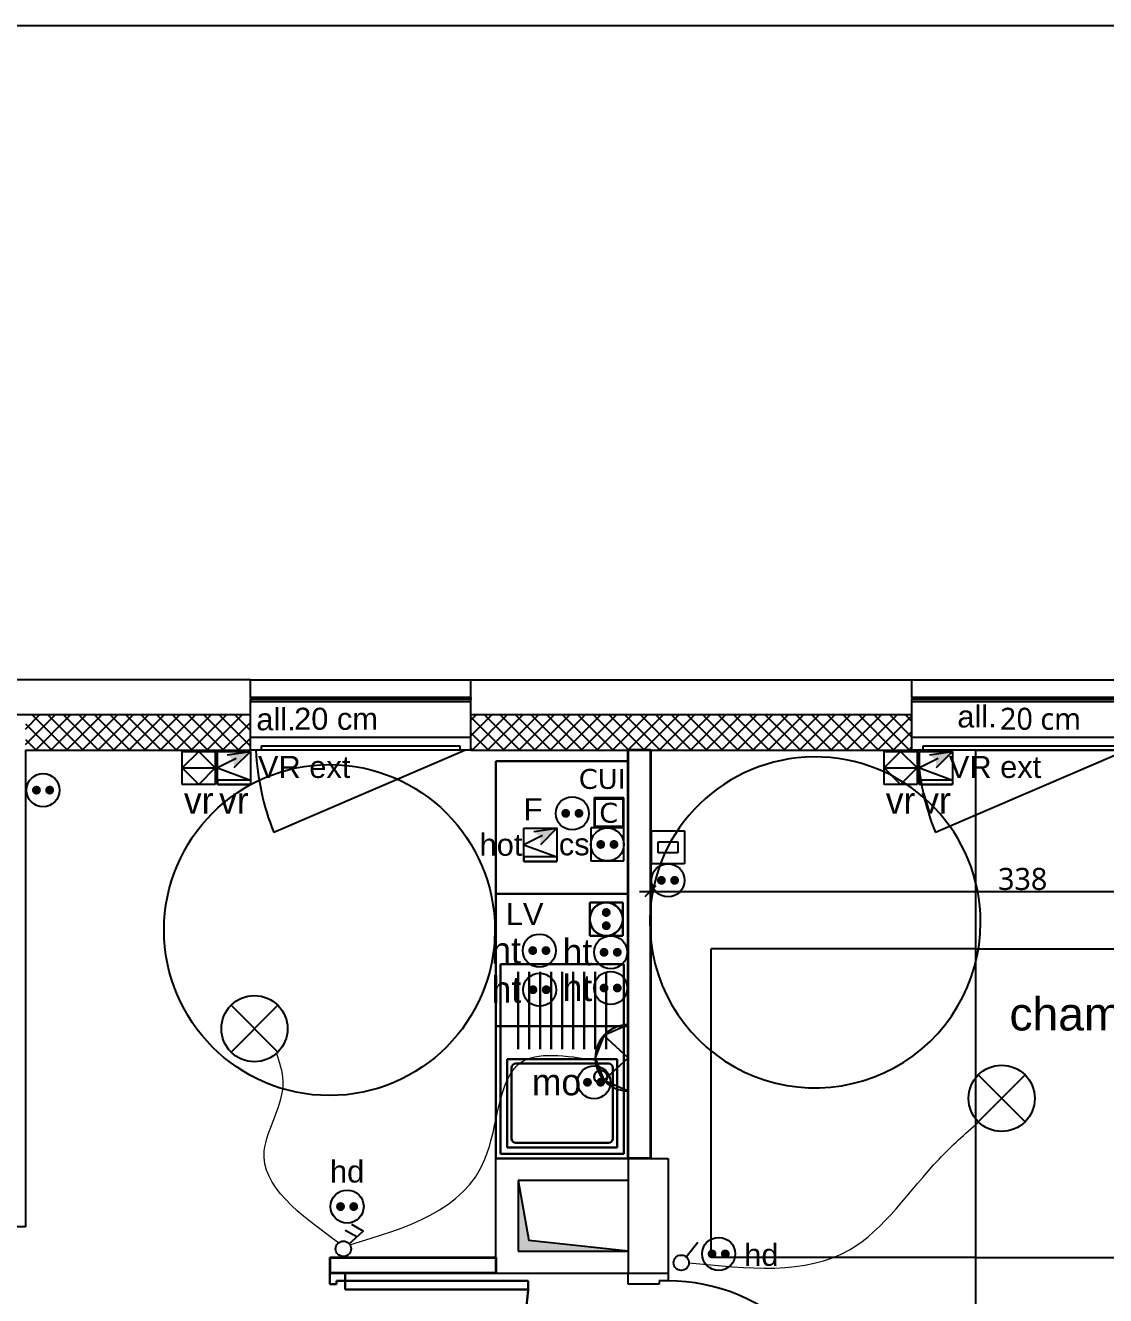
# Model space of a CAD drawing. Header units: centimetres. Extents: x -1838 to 162, y -111 to 1332.
# Drawn here: x -1062 to -573, y 756 to 1332 of the extents above; entities that cross this region are included whole.
import ezdxf

# ---------------------------------------------------------------- set-up
doc = ezdxf.new("R2010")
doc.units = ezdxf.units.CM
for name, color, linetype, lineweight in [('CLOISONS_CLOISONS100_MOD', 114, 'Continuous', 35), ('CLOISONS_CLOISONS70_MOD', 114, 'Continuous', 35), ('COTATIONS_COTATIONS_MOD', 7, 'Continuous', 35), ('ELECTRICITE_APP_MOD', 102, 'Continuous', 25), ('ELECTRICITE_INTERDOUBLE_MOD', 102, 'Continuous', 25), ('ELECTRICITE_INTERSIMPLE_MOD', 102, 'Continuous', 25), ('ELECTRICITE_LIAISONS_MOD', 102, 'Continuous', 25), ('ELECTRICITE_LUM_MOD', 102, 'Continuous', 25), ('ELECTRICITE_PRISECUISSON_MOD', 102, 'Continuous', 25), ('ELECTRICITE_PRISEFOUR_MOD', 102, 'Continuous', 25), ('ELECTRICITE_PRISEFRIGO_MOD', 102, 'Continuous', 25), ('ELECTRICITE_PRISEHOTTE_MOD', 102, 'Continuous', 25), ('ELECTRICITE_PRISEMO_MOD', 102, 'Continuous', 25), ('ELECTRICITE_PRISES16A_MOD', 102, 'Continuous', 25), ('ELECTRICITE_PRISES16AHT_MOD', 102, 'Continuous', 25), ('ELECTRICITE_PRISESTEL_MOD', 102, 'Continuous', 25), ('ELECTRICITE_VOLETROULRADIO_MOD', 102, 'Continuous', 25), ('FDPLAN_FDPLAN_FIX', 8, 'Continuous', 25), ('MENUISERIES_PORTES_MOD', 114, 'Continuous', 30), ('PLOMBERIE_EVIER_MOD', 114, 'Continuous', 30), ('PLOMBERIE_LV_MOD', 114, 'Continuous', 30)]:
    doc.layers.add(name, color=color, linetype=linetype, lineweight=lineweight)
doc.layers.add('ELECTRICITE_PRISE16AHAND_MOD', color=102, linetype='Continuous')
doc.styles.add('Arial', font='arial.ttf', dxfattribs={"height": 10})
doc.styles.add('Arial_1', font='arial.ttf', dxfattribs={"height": 7.5})
doc.styles.add('Arial_2', font='arial.ttf', dxfattribs={"height": 25})
doc.styles.add('Arial_5', font='arial.ttf', dxfattribs={"height": 0.2})
doc.styles.add('MtXpl_Verdana', font='verdana.ttf')
doc.styles.add('prlm-elec-cfo', font='comic.ttf', dxfattribs={"height": 0.12})
doc.styles.add('Trebuchet MS', font='trebuc.ttf', dxfattribs={"height": 10})
doc.dimstyles.new('Cotes_linéaires', dxfattribs={"dimscale": 30.48, "dimtxt": 0.103095, "dimasz": 0.164042, "dimexe": 0.164042, "dimexo": 0.0625, "dimgap": 0.016404, "dimtad": 1, "dimdec": 0, "dimlfac": 100, "dimzin": 0, "dimdsep": 46, "dimtxsty": 'Trebuchet MS', "dimblk1": 'OBLIQUE', "dimblk2": 'OBLIQUE', "dimsah": 1, "dimcen": 0.09, "dimdle": 0.164042, "dimazin": 0, "dimtfac": 1, "dimtdec": 4, "dimtix": 1, "dimtmove": 0, "dimatfit": 3, "dimfxl": 1, "dimtvp": 1, "dimtolj": 1, "dimtzin": 0, "dimarcsym": 0})

# ---------------------------------------------------------------- blocks, each defined once
blk = doc.blocks.new('Fenêtre simple-all vitrée_VR ext - Fenêtre simple-all vitrée_VR ext-2813168-A_B-Niveau 1 - 1_50')
at = {"layer": 'FDPLAN_FDPLAN_FIX'}
for p, q in [((-0.475, 0.16), (0.3941, 0.5326)), ((-0.5, 0.16), (0.5, 0.16)), ((-0.45, 0.1402), (-0.45, 0.16)), ((-0.45, 0.16), (0.45, 0.16)), ((0.45, 0.1402), (-0.45, 0.1402)), ((0.45, 0.16), (0.45, 0.1402)), ((0.5, 0.1), (-0.5, 0.1)), ((-0.5, -0.06), (0.5, -0.06)), ((-0.5, -0.08), (-0.5, -0.07)), ((-0.5, -0.07), (0.5, -0.07)), ((-0.5, -0.08), (0.5, -0.08)), ((0.5, -0.08), (0.5, -0.07))]:
    blk.add_line(p, q, dxfattribs=at)
blk.add_arc((-0.6965, 0.1007), 1.173, 2.90016, 21.60534, dxfattribs=at)
blk = doc.blocks.new('LIT PMR 90 - LIT PMR 90-V1-A_B-Niveau 1 - 1_50')
for p, q in [((0.9, 1.9), (0.9, 3.1)), ((0.9, 3.1), (2.3, 3.1)), ((2.3, 1.9), (2.3, 3.1)), ((0, 0), (0, 1.9)), ((0, 1.9), (0.9, 1.9)), ((0.9, 1.9), (2.3, 1.9)), ((0.9, 1.9), (0.9, 0)), ((2.3, 1.9), (3.2, 1.9)), ((2.3, 1.9), (2.3, 0)), ((3.2, 1.9), (3.2, 0)), ((0.9, 0.3), (1.9289, 0.5)), ((2.3, 0.3), (1.9289, 0.5)), ((0.9, 0.3), (2.3, 0.3)), ((0, 0), (3.2, 0))]:
    blk.add_line(p, q)
blk = doc.blocks.new('PMR Giration - PMR Giration-V2-A_B-Niveau 1 - 1_50')
at = {"layer": 'FDPLAN_FDPLAN_FIX'}
for start, end in [(360, 175.42021), (175.42021, 360)]:
    blk.add_arc((0, 0), 0.75, start, end, dxfattribs=at)
blk = doc.blocks.new('Int_ Simple - PP _0_83m x 2_04m_-986704-A_B-Niveau 1 - 1_50')
at = {"layer": 'MENUISERIES_PORTES_MOD'}
for p, q in [((-0.435, 0.035), (-0.485, 0.035)), ((-0.485, 0.035), (-0.485, -0.035)), ((-0.45, -0.035), (-0.45, 0.005)), ((-0.45, 0.005), (-0.435, 0.005)), ((-0.435, 0.005), (-0.435, 0.035)), ((0.415, 0.035), (0.365, 0.035)), ((0.365, 0.035), (0.365, 0.005)), ((0.365, 0.005), (0.38, 0.005)), ((0.38, 0.005), (0.38, -0.035)), ((0.415, 0.035), (0.415, -0.035)), ((-0.485, -0.035), (-0.45, -0.035)), ((0.38, -0.035), (0.34, -0.035)), ((0.34, -0.865), (0.34, -0.035)), ((0.38, -0.035), (0.38, -0.865)), ((0.38, -0.035), (0.415, -0.035)), ((0.38, -0.865), (0.34, -0.865))]:
    blk.add_line(p, q, dxfattribs=at)
blk.add_arc((0.38, -0.035), 0.83, 180, 270, dxfattribs=at)
blk = doc.blocks.new('PMR Giration - PMR Giration-978195-A_B-Niveau 1 - 1_50')
at = {"layer": 'FDPLAN_FDPLAN_FIX'}
blk.add_circle((0, 0), 0.75, dxfattribs=at)
blk = doc.blocks.new('MODULE CUISINE - MODULE CUISINE-V43-A_B-Niveau 1 - 1_50')
at = {"layer": 'ELECTRICITE_PRISEFRIGO_MOD'}
for p, q in [((0, 0), (0, 0.6)), ((0, 0.6), (0.6, 0.6)), ((0.6, 0), (0.6, 0.6)), ((0.6, 0), (0, 0))]:
    blk.add_line(p, q, dxfattribs=at)
blk = doc.blocks.new('Int_ Simple - PP _0_83m x 2_04m_-2994868-A_B-Niveau 1 - 1_50')
for p, q in [((-0.2069, 0.6769), (-0.2352, 0.6486)), ((-0.2352, 0.6486), (0.3517, 0.0617)), ((0.38, 0.09), (-0.2069, 0.6769)), ((-0.485, 0.09), (-0.45, 0.09)), ((-0.485, -0.09), (-0.485, 0.09)), ((-0.45, 0.09), (-0.45, 0.05)), ((0.3517, 0.0617), (0.38, 0.09)), ((0.38, 0.09), (0.415, 0.09)), ((0.38, 0.05), (0.38, 0.09)), ((0.415, 0.09), (0.415, -0.09)), ((-0.45, 0.05), (-0.435, 0.05)), ((-0.435, 0.05), (-0.435, -0.09)), ((0.365, 0.05), (0.38, 0.05)), ((0.365, -0.09), (0.365, 0.05)), ((-0.435, -0.09), (-0.485, -0.09)), ((0.415, -0.09), (0.365, -0.09))]:
    blk.add_line(p, q)
blk.add_arc((0.38, 0.09), 0.83, 135, 179.9999)
blk = doc.blocks.new('_Oblique')
at = {"color": 0, "linetype": 'ByBlock', "lineweight": -2}
blk.add_line((-0.5, -0.5), (0.5, 0.5), dxfattribs=at)
blk = doc.blocks.new('*D48')
at = {"layer": 'COTATIONS_COTATIONS_MOD', "color": 0, "lineweight": -2, "transparency": 16777216}
for p, q in [((-784.1, 939.4), (-436.48, 939.4)), ((-779.1, 944.04), (-779.1, 934.4)), ((-441.48, 942.5), (-441.48, 934.4))]:
    blk.add_line(p, q, dxfattribs=at)
at = {"layer": 'Defpoints', "color": 0, "transparency": 16777216}
for p in [(-779.1, 945.94), (-441.48, 944.4), (-441.48, 939.4)]:
    blk.add_point(p, dxfattribs=at)
at = {"layer": 'COTATIONS_COTATIONS_MOD', "color": 0, "lineweight": -2, "transparency": 16777216, "xscale": 5, "yscale": 5, "zscale": 5, "rotation": 180}
blk.add_blockref('_Oblique', (-779.1, 939.4), dxfattribs=at)
at = {"layer": 'COTATIONS_COTATIONS_MOD', "color": 0, "lineweight": -2, "transparency": 16777216, "xscale": 5, "yscale": 5, "zscale": 5}
blk.add_blockref('_Oblique', (-441.48, 939.4), dxfattribs=at)
at = {"layer": 'COTATIONS_COTATIONS_MOD', "color": 0, "transparency": 16777216, "insert": (-610.29, 944.99), "char_height": 10, "width": 26.4203, "attachment_point": 5, "style": 'Trebuchet MS'}
blk.add_mtext('\\A1;338', dxfattribs=at)
blk = doc.blocks.new('MODULE CUISINE - MODULE CUISINE-V3-A_B-Niveau 1 - 1_50')
for p, q in [((0.5596, 0.1751), (0.4096, 0.1751)), ((0.4096, 0.1751), (0.4096, 0.0251)), ((0.5596, 0.0251), (0.5596, 0.1751)), ((0.4096, 0.0251), (0.5596, 0.0251))]:
    blk.add_line(p, q)
at = {"layer": 'PLOMBERIE_LV_MOD'}
for p, q in [((0, 0), (0, 0.6)), ((0, 0.6), (0.6, 0.6)), ((0.6, 0.6), (0.6, 0)), ((0.6, 0), (0, 0))]:
    blk.add_line(p, q, dxfattribs=at)
at = {"layer": 'PLOMBERIE_LV_MOD', "const_width": 0.02}
for points in [[(0.4446, 0.1001, 1), (0.4646, 0.1001, 1)], [(0.5046, 0.1001, 1), (0.5246, 0.1001, 1)]]:
    blk.add_lwpolyline(points, format="xyb", close=True, dxfattribs=at)
at = {"layer": 'PLOMBERIE_LV_MOD'}
blk.add_circle((0.4846, 0.1001), 0.075, dxfattribs=at)
blk = doc.blocks.new('xo.PTCE')
at = {"color": 0, "ltscale": 0.01}
for points in [[(-0.1061, 0.1061), (0.1061, -0.1061)], [(0.1061, 0.1061), (-0.1061, -0.1061)]]:
    blk.add_lwpolyline(points, dxfattribs=at)
at = {"color": 0, "linetype": 'ByBlock', "ltscale": 0.01}
blk.add_circle((0, 0), 0.15, dxfattribs=at)
blk = doc.blocks.new('xo.SA')
at = {"color": 0, "ltscale": 0.01}
blk.add_lwpolyline([(0.002, -0.0128), (0.055, 0.0528)], dxfattribs=at)
blk.add_circle((-0.02, -0.04), 0.035, dxfattribs=at)
blk = doc.blocks.new('xo.DA')
at = {"color": 0, "ltscale": 0.01}
for points in [[(0.0061, -0.0167), (0.0704, 0.0405), (0.0181, 0.0701)], [(0.0405, 0.0139), (-0.0117, 0.0434)]]:
    blk.add_lwpolyline(points, dxfattribs=at)
blk.add_circle((-0.02, -0.04), 0.035, dxfattribs=at)
blk = doc.blocks.new('xo.ECAP')
for p, q in [((0, 0.15), (-0.1013, 0.1106)), ((0.1013, 0.1106), (0, 0.15)), ((-0.1013, 0.1106), (-0.15, 0)), ((0.15, 0), (0.1013, 0.1106)), ((-0.15, 0), (0.15, 0))]:
    blk.add_line(p, q)
at = {"color": 0, "ltscale": 0.01}
for p, q in [((-0.1013, 0.1106), (0, 0)), ((0, 0), (0.1013, 0.1106))]:
    blk.add_line(p, q, dxfattribs=at)
at = {"color": 0, "linetype": 'ByBlock', "lineweight": -2, "ltscale": 0.01}
blk.add_line((-0.15, 0), (0.15, 0), dxfattribs=at)
blk.add_arc((0, 0), 0.15, 0, 180, dxfattribs=at)
blk = doc.blocks.new('xo.BP-VR')
at = {"color": 0, "ltscale": 0.01}
for p, q in [((-0.075, 0), (0, 0.075)), ((0, 0.075), (0.075, 0)), ((0, -0.075), (-0.075, 0)), ((-0.075, 0), (0.075, 0)), ((0.075, 0), (0, -0.075))]:
    blk.add_line(p, q, dxfattribs=at)
for p, q in [((-0.075, -0.075), (-0.075, 0.075)), ((-0.075, 0.075), (0.075, 0.075)), ((0.075, 0.075), (0.075, -0.075)), ((0.075, -0.075), (-0.075, -0.075))]:
    blk.add_line(p, q)
blk = doc.blocks.new('xo.VR')
at = {"lineweight": 5, "ltscale": 0.01}
blk.add_hatch(color=0, dxfattribs=at).paths.add_polyline_path([(-0.03, 0.06), (-0.001, 0.037), (0, 0), (0.075, 0.075)])
for p, q in [((-0.075, -0.075), (-0.075, 0.075)), ((-0.075, 0.075), (0.075, 0.075)), ((0.075, 0.075), (0.075, -0.075)), ((0.075, -0.075), (-0.075, -0.075))]:
    blk.add_line(p, q)
at = {"color": 0, "ltscale": 0.01}
for p, q in [((-0.03, 0.06), (0.075, 0.075)), ((0.075, 0.075), (0, 0)), ((0.0095, 0.0423), (-0.075, 0)), ((-0.075, 0), (0.075, -0.055)), ((0.075, -0.055), (-0.075, -0.055)), ((-0.075, -0.055), (-0.075, -0.075)), ((-0.075, -0.075), (0.075, -0.075))]:
    blk.add_line(p, q, dxfattribs=at)
blk = doc.blocks.new('xo.PCHD')
at = {"color": 0, "linetype": 'ByBlock', "lineweight": 5, "ltscale": 0.01, "const_width": 0.02}
for points in [[(-0.04, 0, 1), (-0.02, 0, 1)], [(0.02, 0, 1), (0.04, 0, 1)]]:
    blk.add_lwpolyline(points, format="xyb", close=True, dxfattribs=at)
at = {"color": 0, "linetype": 'ByBlock', "lineweight": -2, "ltscale": 0.01}
blk.add_circle((0, 0), 0.075, dxfattribs=at)
blk = doc.blocks.new('xo.PCS')
for p, q in [((0.075, 0.075), (-0.075, 0.075)), ((-0.075, 0.075), (-0.075, -0.075)), ((0.075, -0.075), (0.075, 0.075)), ((-0.075, -0.075), (0.075, -0.075))]:
    blk.add_line(p, q)
at = {"color": 0, "linetype": 'ByBlock', "lineweight": 5, "ltscale": 0.01, "const_width": 0.02}
for points in [[(-0.04, 0, 1), (-0.02, 0, 1)], [(0.02, 0, 1), (0.04, 0, 1)]]:
    blk.add_lwpolyline(points, format="xyb", close=True, dxfattribs=at)
at = {"color": 0, "linetype": 'ByBlock', "lineweight": -2, "ltscale": 0.01}
blk.add_circle((0, 0), 0.075, dxfattribs=at)
blk = doc.blocks.new('xo.RJ45')
at = {"color": 0, "linetype": 'ByBlock', "lineweight": -2, "ltscale": 0.01}
for p, q in [((-0.075, 0.075), (0.075, 0.075)), ((-0.075, -0.075), (-0.075, 0.075)), ((0.075, 0.075), (0.075, -0.075)), ((-0.045, 0.025), (0.045, 0.025)), ((-0.045, -0.025), (-0.045, 0.025)), ((0.045, 0.025), (0.045, -0.025)), ((0.045, -0.025), (-0.045, -0.025)), ((0.075, -0.075), (-0.075, -0.075))]:
    blk.add_line(p, q, dxfattribs=at)
blk = doc.blocks.new('xo.HOT')
at = {"lineweight": 5, "ltscale": 0.01}
blk.add_hatch(color=0, dxfattribs=at).paths.add_polyline_path([(-0.03, 0.06), (-0.001, 0.037), (0, 0), (0.075, 0.075)])
for p, q in [((-0.075, -0.075), (-0.075, 0.075)), ((-0.075, 0.075), (0.075, 0.075)), ((0.075, 0.075), (0.075, -0.075)), ((0.075, -0.075), (-0.075, -0.075))]:
    blk.add_line(p, q)
at = {"color": 0, "ltscale": 0.01}
for p, q in [((0.0095, 0.0423), (-0.075, 0)), ((-0.075, 0), (0.075, -0.055)), ((0.075, -0.055), (-0.075, -0.055)), ((-0.075, -0.055), (-0.075, -0.075)), ((-0.075, -0.075), (0.075, -0.075))]:
    blk.add_line(p, q, dxfattribs=at)
blk.add_lwpolyline([(-0.03, 0.06), (0.075, 0.075), (0, 0)], dxfattribs=at)
blk = doc.blocks.new('xo.PC')
at = {"color": 0, "linetype": 'ByBlock', "lineweight": 5, "ltscale": 0.01, "const_width": 0.02}
for points in [[(-0.04, 0, 1), (-0.02, 0, 1)], [(0.02, 0, 1), (0.04, 0, 1)]]:
    blk.add_lwpolyline(points, format="xyb", close=True, dxfattribs=at)
at = {"color": 0, "linetype": 'ByBlock', "lineweight": -2, "ltscale": 0.01}
blk.add_circle((0, 0), 0.075, dxfattribs=at)
blk = doc.blocks.new('xo.PCHT')
at = {"color": 0, "linetype": 'ByBlock', "lineweight": 5, "ltscale": 0.01, "const_width": 0.02}
for points in [[(-0.04, 0, 1), (-0.02, 0, 1)], [(0.02, 0, 1), (0.04, 0, 1)]]:
    blk.add_lwpolyline(points, format="xyb", close=True, dxfattribs=at)
at = {"color": 0, "linetype": 'ByBlock', "lineweight": -2, "ltscale": 0.01}
blk.add_circle((0, 0), 0.075, dxfattribs=at)
blk = doc.blocks.new('xo.MO')
at = {"color": 0, "linetype": 'ByBlock', "lineweight": 5, "ltscale": 0.01, "const_width": 0.02}
for points in [[(-0.04, 0, 1), (-0.02, 0, 1)], [(0.02, 0, 1), (0.04, 0, 1)]]:
    blk.add_lwpolyline(points, format="xyb", close=True, dxfattribs=at)
at = {"color": 0, "linetype": 'ByBlock', "lineweight": -2, "ltscale": 0.01}
blk.add_circle((0, 0), 0.075, dxfattribs=at)
blk = doc.blocks.new('MODULE CUISINE - MODULE CUISINE-2541042-A_B-Niveau 1 - 1_50')
at = {"layer": 'ELECTRICITE_PRISECUISSON_MOD'}
for p, q in [((0, 0), (0, 0.6)), ((0, 0.6), (0.6, 0.6)), ((0.6, 0), (0.6, 0.6)), ((0.58, 0.4343), (0.445, 0.4343)), ((0.445, 0.4343), (0.445, 0.2993)), ((0.4495, 0.3038), (0.4495, 0.4298)), ((0.4495, 0.4298), (0.5755, 0.4298)), ((0.5755, 0.4298), (0.5755, 0.3038)), ((0.58, 0.2993), (0.58, 0.4343)), ((0.445, 0.2993), (0.58, 0.2993)), ((0.5755, 0.3038), (0.4495, 0.3038)), ((0.6, 0), (0, 0))]:
    blk.add_line(p, q, dxfattribs=at)
at = {"layer": 'ELECTRICITE_PRISECUISSON_MOD', "style": 'MtXpl_Verdana'}
blk.add_text('C', height=0.09, dxfattribs=at).set_placement((0.4682, 0.3218))
at = {"layer": 'ELECTRICITE_PRISECUISSON_MOD', "insert": (0.4817, 0.5194), "char_height": 0.09, "width": 0.10224, "attachment_point": 5}
blk.add_mtext('{\\fVerdana|b0|i0|c0|p34;CUI}', dxfattribs=at)
blk = doc.blocks.new('AX mob 60 60 multimeuble - AX mob 60 60m FR-1691916-VTE - Niveau 7 - 71 bas')
for p, q in [((0, 600), (0, 0)), ((600, 600), (0, 600)), ((600, 0), (600, 600)), ((0, 0), (600, 0))]:
    blk.add_line(p, q)
at = {"color": 0, "linetype": 'ByBlock', "lineweight": 5, "ltscale": 0.01, "const_width": 20}
for points in [[(306.1, 364.1, 1), (326.1, 364.1, 1)], [(366.1, 364.1, 1), (386.1, 364.1, 1)]]:
    blk.add_lwpolyline(points, format="xyb", close=True, dxfattribs=at)
at = {"color": 0, "linetype": 'ByBlock', "lineweight": -2, "ltscale": 0.01}
blk.add_circle((346.1, 364.1), 75, dxfattribs=at)
blk = doc.blocks.new('EVIER 120 SIMPLE')
at = {"layer": 'PLOMBERIE_EVIER_MOD'}
for p, q in [((-60, 120), (-60, 0)), ((-60, 120), (0, 120)), ((0, 120), (0, 0)), ((-2, 88), (-58, 88)), ((-58, 88), (-58, 2)), ((-2, 2), (-2, 88)), ((-50, 84.5), (-50, 49.5)), ((-45, 84.5), (-45, 49.5)), ((-40, 84.5), (-40, 49.5)), ((-35, 84.5), (-35, 49.5)), ((-30, 84.5), (-30, 49.5)), ((-25, 84.5), (-25, 49.5)), ((-20, 84.5), (-20, 49.5)), ((-15, 84.5), (-15, 49.5)), ((-10, 84.5), (-10, 49.5)), ((-55, 45), (-5, 45)), ((-55, 45), (-55, 5)), ((-53, 41), (-53, 9)), ((-51, 43), (-9, 43)), ((-7, 9), (-7, 41)), ((-5, 5), (-5, 45)), ((-51, 7), (-9, 7)), ((-60, 0), (0, 0)), ((-58, 2), (-2, 2)), ((-55, 5), (-5, 5))]:
    blk.add_line(p, q, dxfattribs=at)
blk.add_circle((-12.5, 37), 3, dxfattribs=at)
for centre, start, end in [((-51, 41), 90, 180), ((-9, 41), 0, 90), ((-51, 9), 180, 270), ((-9, 9), 270, 0)]:
    blk.add_arc(centre, 2, start, end, dxfattribs=at)

msp = doc.modelspace()

# ---------------------------------------------------------------- hatches: boundary and pattern name
at = {"layer": 'FDPLAN_FDPLAN_FIX'}
h = msp.add_hatch(dxfattribs=at)
h.set_pattern_fill('FP_11', color=256, scale=100, angle=45, style=0, pattern_type=2)
h.set_pattern_definition([(45, (-736.0277, 1035.3866), (-3.535534, 3.535534), []), (135, (-736.0277, 1035.3866), (-3.535534, -3.535534), [])])
h.paths.add_polyline_path([(-441.48, 1003.37), (-441.48, 1019.37), (-560.48, 1019.37), (-560.48, 1003.37)], flags=0)
h.paths.add_polyline_path([(-1062.48, 1003.37), (-960.48, 1003.37), (-960.48, 1019.37), (-1062.48, 1019.37)], flags=0)
h.paths.add_polyline_path([(-660.48, 1003.37), (-660.48, 1019.37), (-860.48, 1019.37), (-860.48, 1003.37), (-779.1, 1003.37)], flags=0)
h = msp.add_hatch(color=256, dxfattribs=at)
h.dxf.hatch_style = 1
h.paths.add_polyline_path([(-834.28, 781.19), (-839.1, 808.37), (-839.1, 776.37), (-789.1, 776.37)])

# ---------------------------------------------------------------- linework, layer by layer
msp.add_lwpolyline([(-1837.84, 1331.97), (162.16, 1331.97), (162.16, -110.81), (-1837.84, -110.81)], close=True)
msp.add_lwpolyline([(-1837.84, 1331.97), (162.16, 1331.97), (162.16, -110.81), (-1837.84, -110.81)], close=True)
at = {"layer": 'CLOISONS_CLOISONS100_MOD'}
for p, q in [((-789.1, 818.37), (-789.1, 1003.37)), ((-779.1, 1003.37), (-789.1, 1003.37)), ((-779.1, 1003.37), (-779.1, 818.37)), ((-779.1, 818.37), (-789.1, 818.37))]:
    msp.add_line(p, q, dxfattribs=at)
at = {"layer": 'CLOISONS_CLOISONS70_MOD'}
for p, q in [((-924.48, 773.37), (-924.48, 766.37)), ((-924.48, 773.37), (-849.1, 773.37)), ((-849.1, 773.37), (-849.1, 766.37)), ((-849.1, 766.37), (-924.48, 766.37))]:
    msp.add_line(p, q, dxfattribs=at)
at = {"layer": 'ELECTRICITE_LIAISONS_MOD', "lineweight": 13, "ltscale": 50}
for points, knots in [([(-920.51, 780.09), (-938.06, 792.87), (-966.38, 813.5), (-942.05, 847.07), (-947.16, 861.84), (-948.6, 866)], [0, 0, 0, 0, 53.537391, 86.395449, 99.306397, 99.306397, 99.306397, 99.306397]), ([(-915.35, 779.24), (-889.56, 786.96), (-847.2, 799.65), (-848.74, 869.84), (-817.42, 864.97), (-804.21, 862.92)], [0, 0, 0, 0, 72.450082, 118.962996, 152.90643, 152.90643, 152.90643, 152.90643]), ([(-761.6, 771.07), (-735.08, 768.29), (-687.57, 763.31), (-656.8, 811.45), (-636.39, 829.49), (-630.32, 834.86)], [0, 0, 0, 0, 73.085503, 130.884412, 155.38169, 155.38169, 155.38169, 155.38169])]:
    msp.add_open_spline(points, degree=3, knots=knots, dxfattribs=at)
at = {"layer": 'FDPLAN_FDPLAN_FIX'}
for p, q in [((-960.48, 1035.37), (-1110.48, 1035.37)), ((-960.48, 1035.37), (-860.48, 1035.37)), ((-960.48, 1027.37), (-960.48, 1035.37)), ((-860.48, 1035.37), (-660.48, 1035.37)), ((-860.48, 1027.37), (-860.48, 1035.37)), ((-660.48, 1035.37), (-560.48, 1035.37)), ((-660.48, 1027.37), (-660.48, 1035.37)), ((-960.48, 1019.37), (-960.48, 1026.37)), ((-860.48, 1019.37), (-860.48, 1026.37)), ((-660.48, 1019.37), (-660.48, 1026.37)), ((-960.48, 1019.37), (-1078.48, 1019.37)), ((-960.48, 1003.37), (-960.48, 1019.37)), ((-860.48, 1003.37), (-860.48, 1019.37)), ((-660.48, 1019.37), (-860.48, 1019.37)), ((-660.48, 1003.37), (-660.48, 1019.37)), ((-1062.48, 1003.37), (-1062.48, 787.37)), ((-1062.48, 1003.37), (-960.48, 1003.37)), ((-860.48, 1003.37), (-660.48, 1003.37)), ((-849.1, 766.37), (-849.1, 818.37)), ((-849.1, 818.37), (-789.1, 818.37)), ((-789.1, 818.37), (-789.1, 766.37)), ((-789.1, 818.37), (-771.1, 818.37)), ((-771.1, 818.37), (-771.1, 766.37)), ((-839.1, 808.37), (-839.1, 776.37)), ((-789.1, 808.37), (-839.1, 808.37)), ((-839.1, 808.37), (-834.28, 781.19)), ((-1062.48, 787.37), (-1094.48, 787.37)), ((-789.1, 776.37), (-834.28, 781.19)), ((-839.1, 776.37), (-789.1, 776.37)), ((-849.1, 766.37), (-789.1, 766.37)), ((-789.1, 766.37), (-771.1, 766.37))]:
    msp.add_line(p, q, dxfattribs=at)

# ---------------------------------------------------------------- block references
at = {"layer": 'ELECTRICITE_APP_MOD', "ltscale": 50, "xscale": 100, "yscale": 100, "zscale": 100, "rotation": 89.99999999999986}
msp.add_blockref('xo.ECAP', (-789.1, 863.95), dxfattribs=at)
at = {"layer": 'ELECTRICITE_INTERDOUBLE_MOD', "ltscale": 50, "xscale": 100, "yscale": 100, "zscale": 100}
msp.add_blockref('xo.DA', (-916.31, 781.37), dxfattribs=at)
at = {"layer": 'ELECTRICITE_INTERSIMPLE_MOD', "ltscale": 50, "xscale": 100, "yscale": 100, "zscale": 100}
msp.add_blockref('xo.SA', (-763.1, 775.07), dxfattribs=at)
at = {"layer": 'ELECTRICITE_LUM_MOD', "ltscale": 50, "xscale": 100, "yscale": 100, "zscale": 100}
for p in [(-958.62, 877.16), (-619.83, 845.58)]:
    msp.add_blockref('xo.PTCE', p, dxfattribs=at)
at = {"layer": 'ELECTRICITE_PRISE16AHAND_MOD', "xscale": 100, "yscale": 100, "zscale": 100}
for p in [(-916.6, 796.53), (-748.13, 775.07)]:
    msp.add_blockref('xo.PCHD', p, dxfattribs=at)
at = {"layer": 'ELECTRICITE_PRISECUISSON_MOD', "xscale": 100, "yscale": 100, "zscale": 100}
msp.add_blockref('MODULE CUISINE - MODULE CUISINE-2541042-A_B-Niveau 1 - 1_50', (-849.1, 938.37), dxfattribs=at)
at = {"layer": 'ELECTRICITE_PRISEFOUR_MOD', "ltscale": 50, "xscale": 100, "yscale": 100, "zscale": 100}
msp.add_blockref('xo.PCS', (-798.6, 960.69), dxfattribs=at)
at = {"layer": 'ELECTRICITE_PRISEFRIGO_MOD'}
for name, xscale, yscale, zscale in [('MODULE CUISINE - MODULE CUISINE-V43-A_B-Niveau 1 - 1_50', 100, 100, 100), ('AX mob 60 60 multimeuble - AX mob 60 60m FR-1691916-VTE - Niveau 7 - 71 bas', 0.1, 0.1, 0.1)]:
    msp.add_blockref(name, (-849.1, 938.37), dxfattribs=dict(at, xscale=xscale, yscale=yscale, zscale=zscale))
at = {"layer": 'ELECTRICITE_PRISEHOTTE_MOD', "ltscale": 50, "xscale": 100, "yscale": 100, "zscale": 100}
msp.add_blockref('xo.HOT', (-828.98, 960.51), dxfattribs=at)
at = {"layer": 'ELECTRICITE_PRISEMO_MOD', "ltscale": 50, "xscale": 100, "yscale": 100, "zscale": 100}
msp.add_blockref('xo.MO', (-804.63, 852.88), dxfattribs=at)
at = {"layer": 'ELECTRICITE_PRISES16A_MOD', "ltscale": 50, "xscale": 100, "yscale": 100, "zscale": 100}
for p in [(-1054.48, 985.3), (-771.1, 944.41)]:
    msp.add_blockref('xo.PC', p, dxfattribs=at)
at = {"layer": 'ELECTRICITE_PRISES16AHT_MOD', "xscale": 100, "yscale": 100, "zscale": 100}
for p in [(-829.44, 912.58), (-797.1, 911.81), (-829.31, 894.83), (-797.1, 895.6)]:
    msp.add_blockref('xo.PCHT', p, dxfattribs=at)
at = {"layer": 'ELECTRICITE_PRISESTEL_MOD', "ltscale": 50, "xscale": 100, "yscale": 100, "zscale": 100}
msp.add_blockref('xo.RJ45', (-771.1, 959.43), dxfattribs=at)
at = {"layer": 'ELECTRICITE_VOLETROULRADIO_MOD', "ltscale": 50, "xscale": 100, "yscale": 100, "zscale": 100}
for p in [(-983.9, 995.37), (-665.64, 995.37)]:
    msp.add_blockref('xo.BP-VR', p, dxfattribs=at)
at = {"layer": 'FDPLAN_FDPLAN_FIX'}
for name, p, xscale, yscale, zscale, rotation in [('Fenêtre simple-all vitrée_VR ext - Fenêtre simple-all vitrée_VR ext-2813168-A_B-Niveau 1 - 1_50', (-910.48, 1019.37), 100, 100, 100, 180), ('Fenêtre simple-all vitrée_VR ext - Fenêtre simple-all vitrée_VR ext-2813168-A_B-Niveau 1 - 1_50', (-610.48, 1019.37), 100, 100, 100, 180), ('LIT PMR 90 - LIT PMR 90-V1-A_B-Niveau 1 - 1_50', (-441.48, 683.37), 100.0000000000002, 100.0000000000002, 100.0000000000002, 89.99999999999918), ('Int_ Simple - PP _0_83m x 2_04m_-2994868-A_B-Niveau 1 - 1_50', (-780.1, 717.87), 100, 100, 100, 269.9999999999999)]:
    msp.add_blockref(name, p, dxfattribs=dict(at, xscale=xscale, yscale=yscale, zscale=zscale, rotation=rotation))
at = {"layer": 'FDPLAN_FDPLAN_FIX', "ltscale": 50, "xscale": 100, "yscale": 100, "zscale": 100}
for p in [(-967.92, 995.37), (-649.56, 995.37)]:
    msp.add_blockref('xo.VR', p, dxfattribs=at)
at = {"layer": 'FDPLAN_FDPLAN_FIX', "xscale": 100, "yscale": 100, "zscale": 100}
for name, p in [('PMR Giration - PMR Giration-V2-A_B-Niveau 1 - 1_50', (-704.38, 925.37)), ('PMR Giration - PMR Giration-978195-A_B-Niveau 1 - 1_50', (-924.6, 921.87))]:
    msp.add_blockref(name, p, dxfattribs=at)
at = {"layer": 'MENUISERIES_PORTES_MOD', "xscale": 100, "yscale": 100, "zscale": 100, "rotation": 89.99999999999991}
msp.add_blockref('Int_ Simple - PP _0_83m x 2_04m_-986704-A_B-Niveau 1 - 1_50', (-920.98, 724.87), dxfattribs=at)
at = {"layer": 'PLOMBERIE_EVIER_MOD'}
msp.add_blockref('EVIER 120 SIMPLE', (-789.1, 818.37), dxfattribs=at)
at = {"layer": 'PLOMBERIE_LV_MOD', "xscale": 100, "yscale": 100, "zscale": 100, "rotation": 90}
msp.add_blockref('MODULE CUISINE - MODULE CUISINE-V3-A_B-Niveau 1 - 1_50', (-789.1, 878.37), dxfattribs=at)

# ---------------------------------------------------------------- texts
at = {"layer": 'ELECTRICITE_PRISE16AHAND_MOD', "char_height": 10, "attachment_point": 5, "line_spacing_factor": 0.8, "style": 'Arial'}
for insert in [(-916.6, 812.36), (-728.77, 774.59)]:
    msp.add_mtext('hd', dxfattribs=dict(at, insert=insert))
at = {"layer": 'ELECTRICITE_PRISEFOUR_MOD', "ltscale": 50, "insert": (-813.62, 960.69), "char_height": 10, "attachment_point": 5, "line_spacing_factor": 0.8, "style": 'Arial'}
msp.add_mtext('cs', dxfattribs=at)
at = {"layer": 'ELECTRICITE_PRISEFRIGO_MOD', "insert": (-832.3, 981.6), "char_height": 10, "width": 10.1614, "attachment_point": 2, "line_spacing_factor": 0.941778, "style": 'Arial_2'}
msp.add_mtext('F', dxfattribs=at)
at = {"layer": 'ELECTRICITE_PRISEHOTTE_MOD', "ltscale": 50, "insert": (-846.82, 960.51), "char_height": 10, "attachment_point": 5, "line_spacing_factor": 0.8, "style": 'Arial'}
msp.add_mtext('hot', dxfattribs=at)
at = {"layer": 'ELECTRICITE_PRISEMO_MOD', "ltscale": 50, "insert": (-821.65, 852.88), "char_height": 12, "attachment_point": 5, "line_spacing_factor": 0.8, "style": 'prlm-elec-cfo'}
msp.add_mtext('mo', dxfattribs=at)
at = {"layer": 'ELECTRICITE_PRISES16AHT_MOD', "char_height": 12, "attachment_point": 5, "line_spacing_factor": 0.8, "style": 'prlm-elec-cfo'}
for insert in [(-844.51, 912.58), (-812.18, 911.81), (-844.38, 894.83), (-812.18, 895.6)]:
    msp.add_mtext('ht', dxfattribs=dict(at, insert=insert))
at = {"layer": 'ELECTRICITE_VOLETROULRADIO_MOD', "ltscale": 50, "char_height": 12, "attachment_point": 5, "line_spacing_factor": 0.8, "style": 'prlm-elec-cfo'}
for insert in [(-983.9, 980.65), (-665.64, 980.65)]:
    msp.add_mtext('vr', dxfattribs=dict(at, insert=insert))
at = {"layer": 'FDPLAN_FDPLAN_FIX', "char_height": 10, "width": 22.4472, "attachment_point": 1, "style": 'Arial_5'}
for insert in [(-957.76, 1022.44), (-639.92, 1023.71)]:
    msp.add_mtext('all.', dxfattribs=dict(at, insert=insert))
at = {"layer": 'FDPLAN_FDPLAN_FIX'}
for s, insert, char_height, width, attachment_point, line_spacing_factor, style in [('20 cm', (-921.63, 1022.65), 10, 59.2542, 2, 0.941778, 'Arial'), ('20 cm', (-620.56, 1022.65), 10, 44.7829, 1, 1.048425, 'Trebuchet MS'), ('VR ext', (-936.08, 1000.82), 10, 59.2542, 2, 0.941778, 'Arial'), ('VR ext', (-622.83, 1000.82), 10, 50.0722, 2, 0.941778, 'Arial'), ('chambre', (-575.54, 891.36), 15, 120.8304, 2, 0.941778, 'Arial_1')]:
    msp.add_mtext(s, dxfattribs=dict(at, insert=insert, char_height=char_height, width=width, attachment_point=attachment_point, line_spacing_factor=line_spacing_factor, style=style))
at = {"layer": 'FDPLAN_FDPLAN_FIX', "lineweight": 20, "char_height": 12, "attachment_point": 5, "line_spacing_factor": 0.8, "style": 'prlm-elec-cfo'}
for insert in [(-967.92, 980.65), (-649.56, 980.65)]:
    msp.add_mtext('vr', dxfattribs=dict(at, insert=insert))
at = {"layer": 'PLOMBERIE_LV_MOD', "insert": (-844.66, 934.1), "char_height": 10, "width": 20.4451, "attachment_point": 1, "line_spacing_factor": 0.941778, "style": 'Arial'}
msp.add_mtext('LV', dxfattribs=at)

# ---------------------------------------------------------------- dimensions: what is measured, and where the dimension line sits
at = {"layer": 'COTATIONS_COTATIONS_MOD'}
dim = msp.add_linear_dim(base=(-441.48, 939.4), p1=(-779.1, 945.94), p2=(-441.48, 944.4), dimstyle='Cotes_linéaires', override={"dimscale": 30.48, "dimlfac": 1, "dimpost": '<>', "dimfxl": 3.296228}, dxfattribs=at)
dim.commit()
dim.dimension.update_dxf_attribs({"geometry": '*D48', "text_midpoint": (-610.29, 944.99)})

doc.saveas('drawing.dxf')
